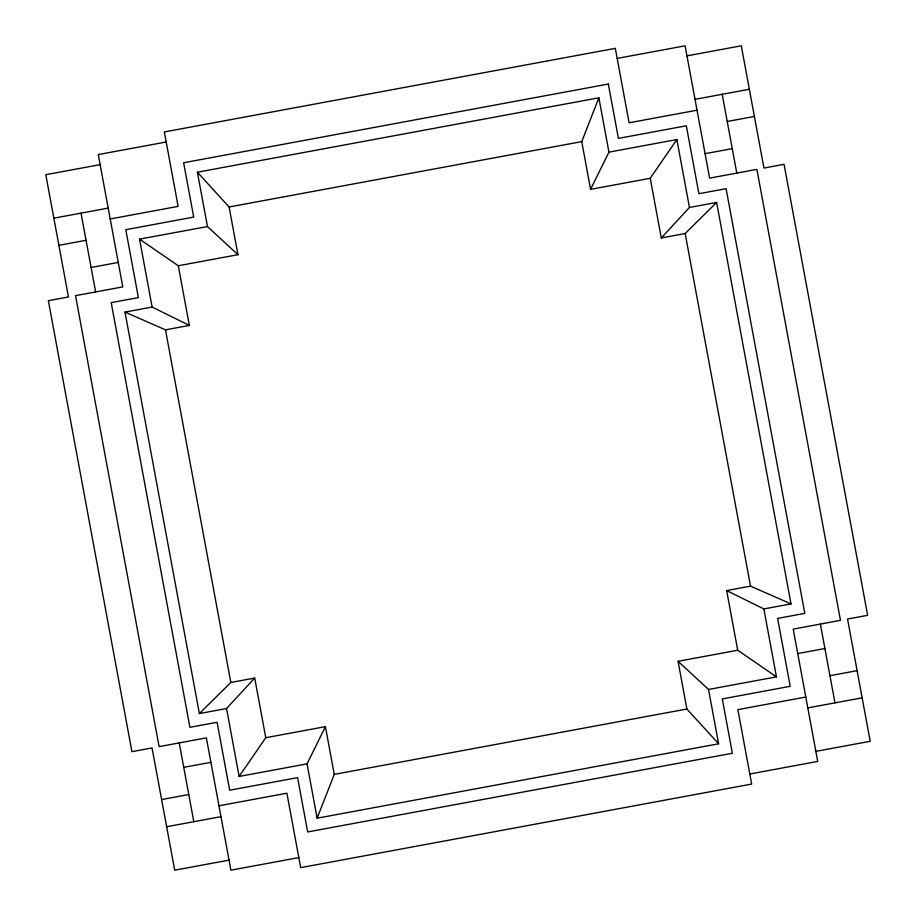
<?xml version="1.0" encoding="UTF-8"?>
<svg xmlns="http://www.w3.org/2000/svg" width="916" height="916" viewBox="0 0 916 916"><rect width="100%" height="100%" fill="white"/><g stroke="black" fill="none" stroke-linecap="round" stroke-linejoin="round"><path stroke-width="1.37" d="M708.526 689.45L776.447 676.867L737.712 650.245L678.058 661.295L708.526 689.45L718.602 743.792L317.131 818.194L334.26 774.375L325.42 726.651L265.766 737.712L239.133 776.447L307.055 763.864L325.42 726.651M590.58 189.349L608.945 152.136L676.867 139.553L650.234 178.288L590.58 189.349L581.74 141.625L598.869 97.806L197.398 172.208L207.474 226.55L237.942 254.705L178.288 265.755L139.553 239.133L207.474 226.55M178.288 265.755L189.349 325.42L152.136 307.055L124.977 312.093L199.379 713.564L226.55 708.526L254.705 678.046L265.766 737.712M650.234 178.288L661.295 237.954L689.45 207.474L716.621 202.436L791.023 603.907L763.864 608.945L726.651 590.58L737.712 650.245M199.379 713.564L230.843 682.477L254.705 678.046M661.295 237.954L685.157 233.523L716.621 202.436M166.197 141.991L98.275 154.575L122.79 286.891L75.524 295.65L159.109 746.632L206.375 737.872L230.901 870.177L298.822 857.594M617.178 58.406L685.099 45.823L709.625 178.128L756.891 169.368L840.476 620.35L793.21 629.109L817.725 761.425L749.803 774.009M100.6 164.548L45.8 174.704L68.46 296.956L48.353 300.688L131.938 751.67L152.045 747.948L174.704 870.2L229.504 860.044M686.496 55.956L741.296 45.8L763.955 168.052L784.062 164.33L867.647 615.312L847.54 619.044L870.2 741.296L815.4 751.452M53.861 218.168L108.191 208.104M695.015 99.34L749.357 89.264M110.206 218.97L178.128 206.375L164.33 131.938L615.312 48.353L629.109 122.79L697.03 110.206M197.398 172.208L229.103 206.982L581.74 141.625M58.887 245.339L86.058 240.301M727.224 121.473L754.395 116.435M91.096 267.472L118.267 262.434M705.091 153.67L732.262 148.644M124.977 312.093L165.487 329.84L189.349 325.42M726.651 590.58L750.513 586.16L791.023 603.907M183.738 767.356L210.909 762.33M797.733 653.566L824.904 648.528M161.605 799.565L188.776 794.527M829.942 675.699L857.113 670.661M334.26 774.375L686.897 709.018L718.602 743.792M218.97 805.794L286.891 793.21L300.688 867.647L751.67 784.062L737.872 709.625L805.794 697.03M166.643 826.736L220.985 816.66M807.809 707.896L862.139 697.832M722.186 94.302L736.785 173.09M820.37 624.071L834.98 702.858M676.867 139.553L689.45 207.474M763.864 608.945L776.447 676.867M685.157 233.523L750.513 586.16M598.869 97.806L608.945 152.136M678.058 661.295L686.897 709.018M229.103 206.982L237.942 254.705M307.055 763.864L317.131 818.194M165.487 329.84L230.843 682.477M139.553 239.133L152.136 307.055M226.55 708.526L239.133 776.447M81.02 213.142L95.63 291.929M179.215 742.91L193.814 821.698M608.327 84.043L183.635 162.75L193.711 217.081L125.79 229.676L138.373 297.597L111.202 302.635L189.921 727.327L217.092 722.289L229.676 790.21L297.597 777.627L307.673 831.957L732.365 753.25L722.289 698.919L790.21 686.324L777.627 618.403L804.798 613.365L726.079 188.673L698.908 193.711L686.324 125.79L618.403 138.373L608.327 84.043"/></g></svg>
